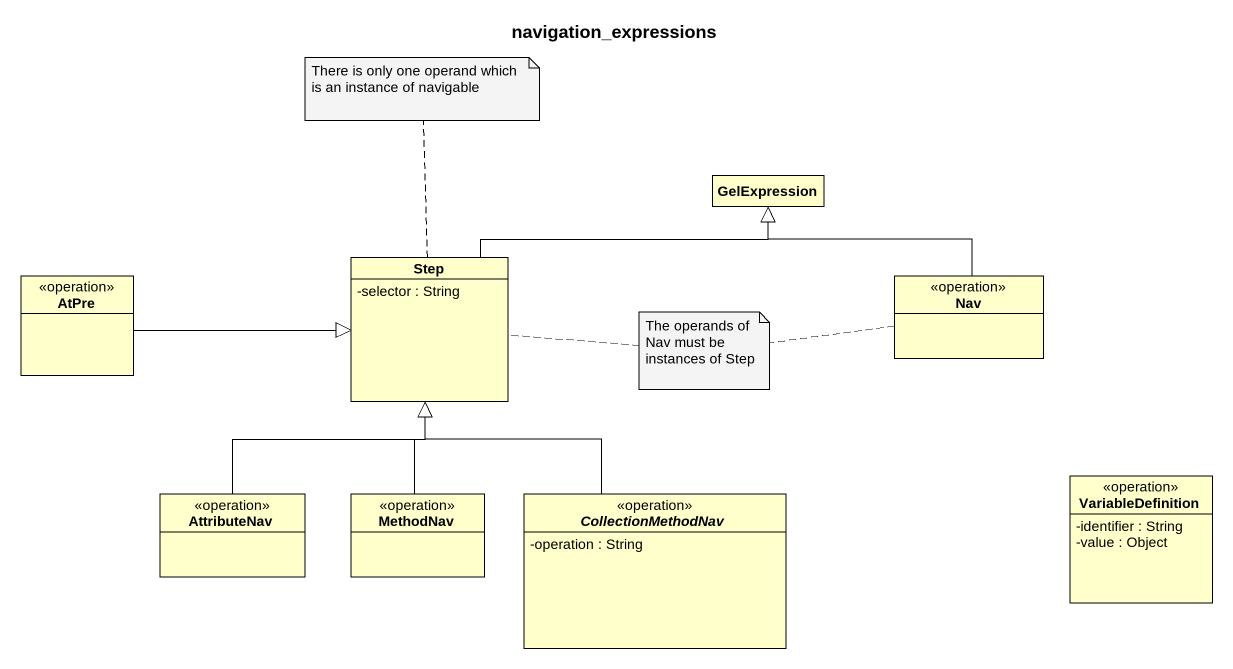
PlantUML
@startuml
title navigation_expressions
hide circle
hide empty members
skinparam classAttributeIconSize 0
class GelExpression
class AtPre <<operation>>
class Step {
  -selector : String
}
class Nav <<operation>>
class VariableDefinition <<operation>> {
  -identifier : String
  -value : Object
}
class AttributeNav <<operation>>
class MethodNav <<operation>>
abstract class CollectionMethodNav <<operation>> {
  -operation : String
}
AtPre -right-|> Step
Step -right-|> GelExpression
Nav -up-|> GelExpression
AttributeNav -up-|> Step
MethodNav -up-|> Step
CollectionMethodNav -up-|> Step
note top of Step : There is only one operand which is an instance of navigable
note as N2
  The operands of Nav must be instances of Step
end note
N2 .. Nav
N2 .. Step
@enduml
